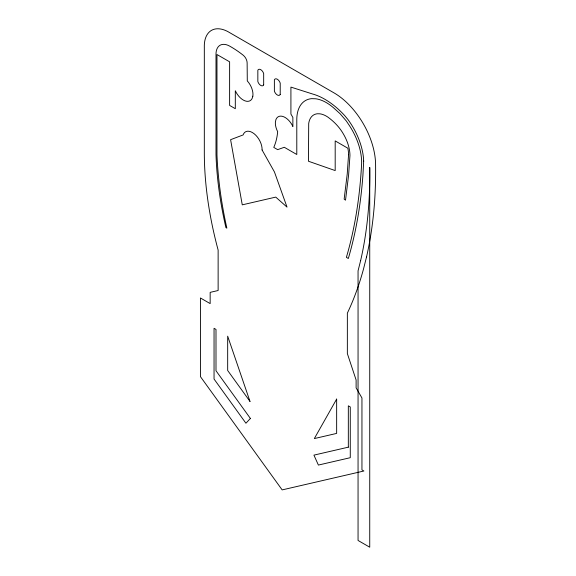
<?xml version="1.0" encoding="UTF-8"?>
<svg xmlns="http://www.w3.org/2000/svg" width="576" height="576" viewBox="0 0 576 576"><rect width="100%" height="100%" fill="white"/><g stroke="black" fill="none" stroke-linecap="round" stroke-linejoin="round"><path stroke-width="0.86" d="M363.679 161.086L362.909 175.363A567.742 327.787 60 0 1 348.329 258.48L346.385 257.357A567.742 327.787 60 0 0 361.534 165.276A46.814 27.029 60 0 0 349.099 125.136L346.334 121.01L340.049 113.681L333.259 107.554A41.825 24.149 60 0 0 315.756 98.784L311.738 98.654A41.825 24.149 60 0 0 296.791 119.707L296.791 154.498L284.292 147.283L277.668 149.645L273.773 147.398A78.386 45.259 60 0 0 277.668 131.674A13.759 7.942 60 0 1 275.386 122.17L275.918 119.606A13.759 7.942 60 0 1 292.493 125.683L292.867 126.554L292.867 117.439L290.916 114.07L290.916 87.106L312.595 94.003A69.192 39.946 60 0 1 344.686 115.574L347.897 119.47A50.616 29.225 60 0 1 363.398 157.19L363.679 161.086M348.559 154.714L347.22 174.067L344.146 199.123L345.521 200.16L348.61 175.025L349.956 155.513A30.29 17.489 60 0 0 343.159 133.603C339.358 127.051 333.972 121.55 327.874 117.101A25.265 14.587 60 0 0 319.954 113.825L317.527 113.753A25.265 14.587 60 0 0 308.7 123.494L308.462 161.244L335.189 170.575L335.189 140.911L347.825 148.205L347.947 148.759A28.318 16.351 60 0 1 348.559 154.714M262.08 149.969L274.442 171.943L287.021 207.115L275.746 197.107L242.266 204.847L230.594 139.687L243.108 134.942A13.759 7.942 60 0 1 254.146 133.747A13.759 7.942 60 0 1 262.08 149.969M360.662 260.453L358.056 270.842L358.056 540.461L369.734 547.2L369.734 167.436A490.666 283.291 60 0 1 360.662 260.453M366.502 257.076L363.499 269.064A490.666 283.291 60 0 1 347.357 313.142L347.357 353.592L356.112 379.994L356.112 387.864L361.951 397.973L361.951 469.879L363.895 471.002L282.161 489.902L200.426 376.625L200.426 297.979L210.161 303.595L210.161 292.363L218.131 290.52L218.131 250.07A317.808 183.485 60 0 1 204.322 152.222L204.322 47.218A34.574 19.958 60 0 1 229.615 32.616L334.706 93.283A58.824 33.962 60 0 1 375.574 164.066A490.666 283.291 60 0 1 366.502 257.076M252.835 96.199L252.086 98.575A13.759 7.942 60 0 1 235.31 90.727L235.31 108.706L229.615 105.415L229.615 61.826L216.972 54.526L216.972 155.052A356.623 205.898 60 0 0 225.569 222.199L226.85 228.139L225.914 227.599A319.925 184.709 60 0 1 216 154.462L216 53.964A19.606 11.318 60 0 1 229.615 46.094A97.574 56.34 60 0 1 242.813 54.914L243.238 55.253A6.746 3.895 60 0 1 247.133 62.914L247.291 80.906A13.759 7.942 60 0 1 252.835 96.199M336.65 399.096L314.33 438.574L336.65 433.411L336.65 399.096M250.394 418.442L245.93 423.23L214.049 379.044L214.049 328.313L216 329.436L216 370.771L250.394 418.442M348.329 447.17L313.927 455.126L318.391 465.062L350.273 457.697L350.273 406.958L348.329 405.835L348.329 447.17M249.991 401.422L227.671 370.49L227.671 336.175L249.991 401.422M280.217 94.406L280.217 83.174A4.471 2.585 60 0 0 277.294 79.243A4.471 2.585 60 0 0 274.378 79.805L274.378 91.037A4.471 2.585 60 0 0 277.294 94.968A4.471 2.585 60 0 0 280.217 94.406M263.671 84.859L263.671 73.62A4.471 2.585 60 0 0 260.755 69.689A4.471 2.585 60 0 0 257.839 70.25L257.839 81.49A4.471 2.585 60 0 0 260.755 85.421A4.471 2.585 60 0 0 263.671 84.859"/></g></svg>
